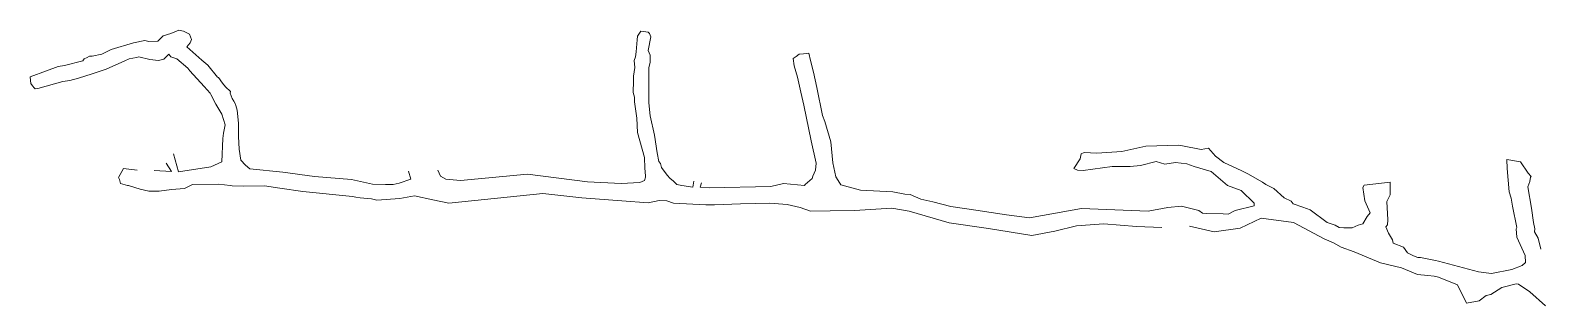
# Model space of a CAD drawing. Header units: millimetres. Extents: x 516773 to 517337, y 4400055 to 4400539.
# Drawn here: x 516773.5 to 517057.5, y 4400457.2 to 4400509 of the extents above; entities that cross this region are included whole.
import ezdxf

# ---------------------------------------------------------------- set-up
doc = ezdxf.new("R2010")
doc.units = ezdxf.units.MM
doc.layers.add('GAL_370', color=18, linetype='Continuous', lineweight=0)
doc.layers.add('SISTEM_MEVCUT2', color=6, linetype='Continuous', lineweight=0)

msp = doc.modelspace()

# ---------------------------------------------------------------- linework, layer by layer
at = {"layer": 'GAL_370', "lineweight": 0}
for p, q in [((516798.49, 4400507.9, 372.8), (516797.46, 4400506.92, 372.8)), ((516798.49, 4400507.9, 372.8), (516797.46, 4400506.92, 372.8)), ((516799.93, 4400508.35, 372.8), (516798.49, 4400507.9, 372.8)), ((516799.93, 4400508.35, 372.8), (516798.49, 4400507.9, 372.8)), ((516801.4, 4400508.97, 372.8), (516799.93, 4400508.35, 372.8)), ((516801.4, 4400508.97, 372.8), (516799.93, 4400508.35, 372.8)), ((516802.31, 4400508.8, 372.8), (516801.4, 4400508.97, 372.8)), ((516802.31, 4400508.8, 372.8), (516801.4, 4400508.97, 372.8)), ((516803.39, 4400508.24, 372.8), (516802.31, 4400508.8, 372.8)), ((516803.39, 4400508.24, 372.8), (516802.31, 4400508.8, 372.8)), ((516803.81, 4400507.22, 372.8), (516803.39, 4400508.24, 372.8)), ((516803.81, 4400507.22, 372.8), (516803.39, 4400508.24, 372.8)), ((516887.64, 4400507.87, 372.15), (516887.61, 4400507.17, 372.15)), ((516887.64, 4400507.87, 372.15), (516887.61, 4400507.17, 372.15)), ((516888.28, 4400508.83, 372.15), (516887.64, 4400507.87, 372.15)), ((516888.28, 4400508.83, 372.15), (516887.64, 4400507.87, 372.15)), ((516888.77, 4400508.76, 372.15), (516888.28, 4400508.83, 372.15)), ((516888.77, 4400508.76, 372.15), (516888.28, 4400508.83, 372.15)), ((516889.7, 4400508.6, 372.15), (516888.77, 4400508.76, 372.15)), ((516889.7, 4400508.6, 372.15), (516888.77, 4400508.76, 372.15)), ((516889.67, 4400505.15, 372.15), (516890.18, 4400507.74, 372.15)), ((516889.67, 4400505.15, 372.15), (516890.18, 4400507.74, 372.15)), ((516889.9, 4400508.38, 372.15), (516889.7, 4400508.6, 372.15)), ((516889.9, 4400508.38, 372.15), (516889.7, 4400508.6, 372.15)), ((516890.18, 4400507.74, 372.15), (516889.9, 4400508.38, 372.15)), ((516890.18, 4400507.74, 372.15), (516889.9, 4400508.38, 372.15)), ((516788.68, 4400505.38, 373.1), (516786.94, 4400504.45, 373.1)), ((516788.68, 4400505.38, 373.1), (516786.94, 4400504.45, 373.1)), ((516792.91, 4400506.62, 372.8), (516788.68, 4400505.38, 373.1)), ((516792.91, 4400506.62, 372.8), (516788.68, 4400505.38, 373.1)), ((516794.99, 4400507.04, 372.8), (516792.91, 4400506.62, 372.8)), ((516794.99, 4400507.04, 372.8), (516792.91, 4400506.62, 372.8)), ((516795.76, 4400506.89, 372.8), (516794.99, 4400507.04, 372.8)), ((516795.76, 4400506.89, 372.8), (516794.99, 4400507.04, 372.8)), ((516797.46, 4400506.92, 372.8), (516795.76, 4400506.89, 372.8)), ((516797.46, 4400506.92, 372.8), (516795.76, 4400506.89, 372.8)), ((516802.93, 4400505.89, 372.8), (516803.53, 4400506.63, 372.8)), ((516802.93, 4400505.89, 372.8), (516803.53, 4400506.63, 372.8)), ((516805.74, 4400503.34, 372.8), (516802.93, 4400505.89, 372.8)), ((516805.74, 4400503.34, 372.8), (516802.93, 4400505.89, 372.8)), ((516803.53, 4400506.63, 372.8), (516803.81, 4400507.22, 372.8)), ((516803.53, 4400506.63, 372.8), (516803.81, 4400507.22, 372.8)), ((516887.45, 4400504.94, 372.15), (516887.28, 4400503.97, 372.15)), ((516887.45, 4400504.94, 372.15), (516887.28, 4400503.97, 372.15)), ((516887.61, 4400507.17, 372.15), (516887.45, 4400504.94, 372.15)), ((516887.61, 4400507.17, 372.15), (516887.45, 4400504.94, 372.15)), ((516890.03, 4400504.27, 372.15), (516889.67, 4400505.15, 372.15)), ((516890.03, 4400504.27, 372.15), (516889.67, 4400505.15, 372.15)), ((516919.89, 4400504.7, 371.5), (516918.91, 4400504.57, 371.5)), ((516919.89, 4400504.7, 371.5), (516918.91, 4400504.57, 371.5)), ((516920.19, 4400503.3, 371.5), (516919.89, 4400504.7, 371.5)), ((516920.19, 4400503.3, 371.5), (516919.89, 4400504.7, 371.5)), ((516778.7, 4400502.17, 373.1), (516776.53, 4400501.35, 373.1)), ((516778.7, 4400502.17, 373.1), (516776.53, 4400501.35, 373.1)), ((516779.88, 4400502.38, 373.1), (516778.7, 4400502.17, 373.1)), ((516779.88, 4400502.38, 373.1), (516778.7, 4400502.17, 373.1)), ((516783.36, 4400503.26, 373.1), (516779.88, 4400502.38, 373.1)), ((516783.36, 4400503.26, 373.1), (516779.88, 4400502.38, 373.1)), ((516783.63, 4400503.62, 373.1), (516783.36, 4400503.26, 373.1)), ((516783.63, 4400503.62, 373.1), (516783.36, 4400503.26, 373.1)), ((516784.18, 4400503.88, 373.1), (516783.63, 4400503.62, 373.1)), ((516784.18, 4400503.88, 373.1), (516783.63, 4400503.62, 373.1)), ((516784.63, 4400504.1, 373.1), (516784.18, 4400503.88, 373.1)), ((516784.63, 4400504.1, 373.1), (516784.18, 4400503.88, 373.1)), ((516785.14, 4400504.11, 373.1), (516784.63, 4400504.1, 373.1)), ((516785.14, 4400504.11, 373.1), (516784.63, 4400504.1, 373.1)), ((516786.94, 4400504.45, 373.1), (516785.14, 4400504.11, 373.1)), ((516786.94, 4400504.45, 373.1), (516785.14, 4400504.11, 373.1)), ((516787.72, 4400501.69, 373.1), (516791.23, 4400503.26, 373.1)), ((516787.72, 4400501.69, 373.1), (516791.23, 4400503.26, 373.1)), ((516791.23, 4400503.26, 373.1), (516792.09, 4400503.58, 373.1)), ((516791.23, 4400503.26, 373.1), (516792.09, 4400503.58, 373.1)), ((516792.09, 4400503.58, 373.1), (516793.43, 4400503.88, 372.8)), ((516792.09, 4400503.58, 373.1), (516793.43, 4400503.88, 372.8)), ((516793.43, 4400503.88, 372.8), (516793.9, 4400503.95, 372.8)), ((516793.43, 4400503.88, 372.8), (516793.9, 4400503.95, 372.8)), ((516793.9, 4400503.95, 372.8), (516795.99, 4400503.48, 372.8)), ((516793.9, 4400503.95, 372.8), (516795.99, 4400503.48, 372.8)), ((516795.99, 4400503.48, 372.8), (516797.58, 4400503.32, 372.8)), ((516795.99, 4400503.48, 372.8), (516797.58, 4400503.32, 372.8)), ((516797.58, 4400503.32, 372.8), (516798.61, 4400503.53, 372.8)), ((516797.58, 4400503.32, 372.8), (516798.61, 4400503.53, 372.8)), ((516798.61, 4400503.53, 372.8), (516799.52, 4400504.5, 372.8)), ((516798.61, 4400503.53, 372.8), (516799.52, 4400504.5, 372.8)), ((516799.52, 4400504.5, 372.8), (516799.92, 4400504, 372.8)), ((516799.52, 4400504.5, 372.8), (516799.92, 4400504, 372.8)), ((516799.92, 4400504, 372.8), (516801.06, 4400503.6, 372.8)), ((516799.92, 4400504, 372.8), (516801.06, 4400503.6, 372.8)), ((516801.06, 4400503.6, 372.8), (516803.13, 4400501.88, 372.8)), ((516801.06, 4400503.6, 372.8), (516803.13, 4400501.88, 372.8)), ((516803.13, 4400501.88, 372.8), (516803.49, 4400501.35, 372.8)), ((516803.13, 4400501.88, 372.8), (516803.49, 4400501.35, 372.8)), ((516806.86, 4400502.39, 372.8), (516805.74, 4400503.34, 372.8)), ((516806.86, 4400502.39, 372.8), (516805.74, 4400503.34, 372.8)), ((516808.66, 4400500.18, 372.5), (516806.86, 4400502.39, 372.8)), ((516808.66, 4400500.18, 372.5), (516806.86, 4400502.39, 372.8)), ((516887.18, 4400501.95, 372.15), (516886.91, 4400500.34, 372.15)), ((516887.18, 4400501.95, 372.15), (516886.91, 4400500.34, 372.15)), ((516887.28, 4400503.97, 372.15), (516887.03, 4400503.32, 372.15)), ((516887.28, 4400503.97, 372.15), (516887.03, 4400503.32, 372.15)), ((516887.03, 4400503.32, 372.15), (516887.18, 4400501.95, 372.15)), ((516887.03, 4400503.32, 372.15), (516887.18, 4400501.95, 372.15)), ((516889.79, 4400502, 372.15), (516890.05, 4400502.91, 372.15)), ((516889.79, 4400502, 372.15), (516890.05, 4400502.91, 372.15)), ((516889.81, 4400500.63, 372.15), (516889.79, 4400502, 372.15)), ((516889.81, 4400500.63, 372.15), (516889.79, 4400502, 372.15)), ((516890.05, 4400502.91, 372.15), (516890.03, 4400504.27, 372.15)), ((516890.05, 4400502.91, 372.15), (516890.03, 4400504.27, 372.15)), ((516917.5, 4400504.06, 371.5), (516916.92, 4400503.68, 371.5)), ((516917.5, 4400504.06, 371.5), (516916.92, 4400503.68, 371.5)), ((516916.92, 4400503.68, 371.5), (516917.13, 4400502.31, 371.5)), ((516916.92, 4400503.68, 371.5), (516917.13, 4400502.31, 371.5)), ((516917.13, 4400502.31, 371.5), (516917.74, 4400500.13, 371.5)), ((516917.13, 4400502.31, 371.5), (516917.74, 4400500.13, 371.5)), ((516918.05, 4400504.47, 371.5), (516917.5, 4400504.06, 371.5)), ((516918.05, 4400504.47, 371.5), (516917.5, 4400504.06, 371.5)), ((516918.91, 4400504.57, 371.5), (516918.05, 4400504.47, 371.5)), ((516918.91, 4400504.57, 371.5), (516918.05, 4400504.47, 371.5)), ((516920.78, 4400501.07, 371.5), (516920.19, 4400503.3, 371.5)), ((516920.78, 4400501.07, 371.5), (516920.19, 4400503.3, 371.5)), ((516776.53, 4400501.35, 373.1), (516773.46, 4400500.21, 373.1)), ((516776.53, 4400501.35, 373.1), (516773.46, 4400500.21, 373.1)), ((516773.46, 4400500.21, 373.1), (516773.53, 4400499.54, 373.1)), ((516773.46, 4400500.21, 373.1), (516773.53, 4400499.54, 373.1)), ((516773.53, 4400499.54, 373.1), (516773.6, 4400498.94, 373.1)), ((516773.53, 4400499.54, 373.1), (516773.6, 4400498.94, 373.1)), ((516774.92, 4400498.01, 373.1), (516779.58, 4400499.37, 373.1)), ((516774.92, 4400498.01, 373.1), (516779.58, 4400499.37, 373.1)), ((516779.58, 4400499.37, 373.1), (516780.89, 4400499.51, 373.1)), ((516779.58, 4400499.37, 373.1), (516780.89, 4400499.51, 373.1)), ((516780.89, 4400499.51, 373.1), (516782.57, 4400499.97, 373.1)), ((516780.89, 4400499.51, 373.1), (516782.57, 4400499.97, 373.1)), ((516782.57, 4400499.97, 373.1), (516785.11, 4400500.79, 373.1)), ((516782.57, 4400499.97, 373.1), (516785.11, 4400500.79, 373.1)), ((516785.11, 4400500.79, 373.1), (516787.72, 4400501.69, 373.1)), ((516785.11, 4400500.79, 373.1), (516787.72, 4400501.69, 373.1)), ((516803.49, 4400501.35, 372.8), (516806.2, 4400498.4, 372.5)), ((516803.49, 4400501.35, 372.8), (516806.2, 4400498.4, 372.5)), ((516808.88, 4400500.09, 372.5), (516808.66, 4400500.18, 372.5)), ((516808.88, 4400500.09, 372.5), (516808.66, 4400500.18, 372.5)), ((516809.6, 4400499.03, 372.5), (516808.88, 4400500.09, 372.5)), ((516809.6, 4400499.03, 372.5), (516808.88, 4400500.09, 372.5)), ((516810.2, 4400498.32, 372.5), (516809.6, 4400499.03, 372.5)), ((516810.2, 4400498.32, 372.5), (516809.6, 4400499.03, 372.5)), ((516886.93, 4400499.5, 372.15), (516886.83, 4400497.29, 372.15)), ((516886.93, 4400499.5, 372.15), (516886.83, 4400497.29, 372.15)), ((516886.91, 4400500.34, 372.15), (516886.93, 4400499.5, 372.15)), ((516886.91, 4400500.34, 372.15), (516886.93, 4400499.5, 372.15)), ((516889.83, 4400500.48, 372.15), (516889.81, 4400500.63, 372.15)), ((516889.83, 4400500.48, 372.15), (516889.81, 4400500.63, 372.15)), ((516889.83, 4400495.36, 372.15), (516889.83, 4400500.48, 372.15)), ((516889.83, 4400495.36, 372.15), (516889.83, 4400500.48, 372.15)), ((516917.74, 4400500.13, 371.5), (516918.36, 4400497.33, 371.5)), ((516917.74, 4400500.13, 371.5), (516918.36, 4400497.33, 371.5)), ((516921.41, 4400498.25, 371.5), (516920.78, 4400501.07, 371.5)), ((516921.41, 4400498.25, 371.5), (516920.78, 4400501.07, 371.5)), ((516773.6, 4400498.94, 373.1), (516773.92, 4400498.51, 373.1)), ((516773.6, 4400498.94, 373.1), (516773.92, 4400498.51, 373.1)), ((516773.92, 4400498.51, 373.1), (516774.22, 4400498.16, 373.1)), ((516773.92, 4400498.51, 373.1), (516774.22, 4400498.16, 373.1)), ((516774.22, 4400498.16, 373.1), (516774.4, 4400497.97, 373.1)), ((516774.22, 4400498.16, 373.1), (516774.4, 4400497.97, 373.1)), ((516774.4, 4400497.97, 373.1), (516774.92, 4400498.01, 373.1)), ((516774.4, 4400497.97, 373.1), (516774.92, 4400498.01, 373.1)), ((516806.2, 4400498.4, 372.5), (516807.3, 4400497.14, 372.5)), ((516806.2, 4400498.4, 372.5), (516807.3, 4400497.14, 372.5)), ((516807.3, 4400497.14, 372.5), (516807.42, 4400496.92, 372.5)), ((516807.3, 4400497.14, 372.5), (516807.42, 4400496.92, 372.5)), ((516807.42, 4400496.92, 372.5), (516808.34, 4400495.11, 372.5)), ((516807.42, 4400496.92, 372.5), (516808.34, 4400495.11, 372.5)), ((516811.15, 4400497.47, 372.5), (516810.2, 4400498.32, 372.5)), ((516811.15, 4400497.47, 372.5), (516810.2, 4400498.32, 372.5)), ((516811.06, 4400497.14, 372.5), (516811.15, 4400497.47, 372.5)), ((516811.06, 4400497.14, 372.5), (516811.15, 4400497.47, 372.5)), ((516811.43, 4400496.18, 372.5), (516811.06, 4400497.14, 372.5)), ((516811.43, 4400496.18, 372.5), (516811.06, 4400497.14, 372.5)), ((516811.78, 4400495.67, 372.5), (516811.43, 4400496.18, 372.5)), ((516811.78, 4400495.67, 372.5), (516811.43, 4400496.18, 372.5)), ((516886.83, 4400497.29, 372.15), (516887.12, 4400496.4, 372.15)), ((516886.83, 4400497.29, 372.15), (516887.12, 4400496.4, 372.15)), ((516887.12, 4400496.4, 372.15), (516887.13, 4400495.5, 372.15)), ((516887.12, 4400496.4, 372.15), (516887.13, 4400495.5, 372.15)), ((516918.36, 4400497.33, 371.5), (516918.96, 4400494.92, 371.5)), ((516918.36, 4400497.33, 371.5), (516918.96, 4400494.92, 371.5)), ((516922.47, 4400492.99, 371.5), (516921.41, 4400498.25, 371.5)), ((516922.47, 4400492.99, 371.5), (516921.41, 4400498.25, 371.5)), ((516808.34, 4400495.11, 372.5), (516809.49, 4400493.21, 372.5)), ((516808.34, 4400495.11, 372.5), (516809.49, 4400493.21, 372.5)), ((516812.04, 4400495.07, 372.5), (516811.78, 4400495.67, 372.5)), ((516812.04, 4400495.07, 372.5), (516811.78, 4400495.67, 372.5)), ((516812.11, 4400494.86, 372.5), (516812.04, 4400495.07, 372.5)), ((516812.11, 4400494.86, 372.5), (516812.04, 4400495.07, 372.5)), ((516812.39, 4400493.95, 372.5), (516812.11, 4400494.86, 372.5)), ((516812.39, 4400493.95, 372.5), (516812.11, 4400494.86, 372.5)), ((516812.61, 4400491.55, 372.5), (516812.39, 4400493.95, 372.5)), ((516812.61, 4400491.55, 372.5), (516812.39, 4400493.95, 372.5)), ((516887.13, 4400495.5, 372.15), (516887.57, 4400492.43, 372.15)), ((516887.13, 4400495.5, 372.15), (516887.57, 4400492.43, 372.15)), ((516890.07, 4400492.91, 372.15), (516889.83, 4400495.36, 372.15)), ((516890.07, 4400492.91, 372.15), (516889.83, 4400495.36, 372.15)), ((516918.96, 4400494.92, 371.5), (516920.36, 4400488.19, 371.25)), ((516918.96, 4400494.92, 371.5), (516920.36, 4400488.19, 371.25)), ((516809.49, 4400493.21, 372.5), (516810.12, 4400491.23, 372.5)), ((516809.49, 4400493.21, 372.5), (516810.12, 4400491.23, 372.5)), ((516810.12, 4400491.23, 372.5), (516809.83, 4400489.62, 372.5)), ((516810.12, 4400491.23, 372.5), (516809.83, 4400489.62, 372.5)), ((516812.63, 4400491.12, 372.5), (516812.61, 4400491.55, 372.5)), ((516812.63, 4400491.12, 372.5), (516812.61, 4400491.55, 372.5)), ((516812.63, 4400489, 372.5), (516812.63, 4400491.12, 372.5)), ((516812.63, 4400489, 372.5), (516812.63, 4400491.12, 372.5)), ((516887.57, 4400492.43, 372.15), (516887.7, 4400489.77, 372.15)), ((516887.57, 4400492.43, 372.15), (516887.7, 4400489.77, 372.15)), ((516890.86, 4400489.28, 372.15), (516890.07, 4400492.91, 372.15)), ((516890.86, 4400489.28, 372.15), (516890.07, 4400492.91, 372.15)), ((516922.91, 4400491.84, 371.5), (516922.47, 4400492.99, 371.5)), ((516922.91, 4400491.84, 371.5), (516922.47, 4400492.99, 371.5)), ((516924.04, 4400488.02, 371.25), (516922.91, 4400491.84, 371.5)), ((516924.04, 4400488.02, 371.25), (516922.91, 4400491.84, 371.5)), ((516809.68, 4400488.66, 372.5), (516809.53, 4400484.27, 372.3)), ((516809.68, 4400488.66, 372.5), (516809.53, 4400484.27, 372.3)), ((516809.83, 4400489.62, 372.5), (516809.68, 4400488.66, 372.5)), ((516809.83, 4400489.62, 372.5), (516809.68, 4400488.66, 372.5)), ((516812.73, 4400486.62, 372.5), (516812.63, 4400489, 372.5)), ((516812.73, 4400486.62, 372.5), (516812.63, 4400489, 372.5)), ((516887.7, 4400489.77, 372.15), (516888.97, 4400485.07, 371.85)), ((516887.7, 4400489.77, 372.15), (516888.97, 4400485.07, 371.85)), ((516891.38, 4400485.97, 371.85), (516890.86, 4400489.28, 372.15)), ((516891.38, 4400485.97, 371.85), (516890.86, 4400489.28, 372.15)), ((516920.36, 4400488.19, 371.25), (516921.26, 4400484.03, 371.25)), ((516920.36, 4400488.19, 371.25), (516921.26, 4400484.03, 371.25)), ((516924.38, 4400484.07, 371.25), (516924.04, 4400488.02, 371.25)), ((516924.38, 4400484.07, 371.25), (516924.04, 4400488.02, 371.25)), ((516801.32, 4400482.37, 372.5), (516800.41, 4400485.73, 377.34)), ((516813.06, 4400484.55, 372.3), (516812.73, 4400486.62, 372.5)), ((516813.06, 4400484.55, 372.3), (516812.73, 4400486.62, 372.5)), ((516888.97, 4400485.07, 371.85), (516889.02, 4400483.04, 371.85)), ((516888.97, 4400485.07, 371.85), (516889.02, 4400483.04, 371.85)), ((516891.69, 4400484.3, 371.85), (516891.38, 4400485.97, 371.85)), ((516891.69, 4400484.3, 371.85), (516891.38, 4400485.97, 371.85)), ((516970.91, 4400484.81, 369.95), (516969.72, 4400483, 369.95)), ((516970.91, 4400484.81, 369.95), (516969.72, 4400483, 369.95)), ((516971.08, 4400485.74, 369.95), (516970.91, 4400484.81, 369.95)), ((516971.08, 4400485.74, 369.95), (516970.91, 4400484.81, 369.95)), ((516971.7, 4400486.04, 369.95), (516971.08, 4400485.74, 369.95)), ((516971.7, 4400486.04, 369.95), (516971.08, 4400485.74, 369.95)), ((516974.03, 4400485.86, 369.95), (516971.7, 4400486.04, 369.95)), ((516974.03, 4400485.86, 369.95), (516971.7, 4400486.04, 369.95)), ((516978.77, 4400486.21, 369.95), (516974.03, 4400485.86, 369.95)), ((516978.77, 4400486.21, 369.95), (516974.03, 4400485.86, 369.95)), ((516983.26, 4400487.18, 369.95), (516978.77, 4400486.21, 369.95)), ((516983.26, 4400487.18, 369.95), (516978.77, 4400486.21, 369.95)), ((516989.4, 4400487.36, 369.95), (516983.26, 4400487.18, 369.95)), ((516989.4, 4400487.36, 369.95), (516983.26, 4400487.18, 369.95)), ((516990.15, 4400487.26, 369.95), (516989.4, 4400487.36, 369.95)), ((516990.15, 4400487.26, 369.95), (516989.4, 4400487.36, 369.95)), ((516993.7, 4400486.6, 369.95), (516990.15, 4400487.26, 369.95)), ((516993.7, 4400486.6, 369.95), (516990.15, 4400487.26, 369.95)), ((516995.06, 4400486.81, 369.95), (516993.7, 4400486.6, 369.95)), ((516995.06, 4400486.81, 369.95), (516993.7, 4400486.6, 369.95)), ((516996.34, 4400485.31, 369.95), (516995.06, 4400486.81, 369.95)), ((516996.34, 4400485.31, 369.95), (516995.06, 4400486.81, 369.95)), ((516997.94, 4400484.15, 369.95), (516996.34, 4400485.31, 369.95)), ((516997.94, 4400484.15, 369.95), (516996.34, 4400485.31, 369.95)), ((516791, 4400483.03, 372.5), (516790.06, 4400481.32, 372.5)), ((516791, 4400483.03, 372.5), (516790.06, 4400481.32, 372.5)), ((516793.59, 4400482.69, 372.5), (516791, 4400483.03, 372.5)), ((516793.59, 4400482.69, 372.5), (516791, 4400483.03, 372.5)), ((516800.01, 4400482.42, 372.5), (516796.79, 4400482.61, 372.5)), ((516800.01, 4400482.42, 372.5), (516799.02, 4400484, 376.52)), ((516807.44, 4400483.34, 372.3), (516801.32, 4400482.37, 372.5)), ((516809.53, 4400484.27, 372.3), (516807.44, 4400483.34, 372.3)), ((516809.53, 4400484.27, 372.3), (516807.44, 4400483.34, 372.3)), ((516813.93, 4400483.64, 372.3), (516813.06, 4400484.55, 372.3)), ((516813.93, 4400483.64, 372.3), (516813.06, 4400484.55, 372.3)), ((516814.75, 4400482.97, 372.3), (516813.93, 4400483.64, 372.3)), ((516814.75, 4400482.97, 372.3), (516813.93, 4400483.64, 372.3)), ((516820.97, 4400482.29, 372.3), (516814.75, 4400482.97, 372.3)), ((516820.97, 4400482.29, 372.3), (516814.75, 4400482.97, 372.3)), ((516826.93, 4400481.52, 372.3), (516820.97, 4400482.29, 372.3)), ((516826.93, 4400481.52, 372.3), (516820.97, 4400482.29, 372.3)), ((516844.61, 4400482.48, 372.37), (516845.07, 4400481, 372.37)), ((516844.61, 4400482.48, 372.37), (516845.07, 4400481, 372.37)), ((516850.6, 4400481.58, 372.37), (516850.11, 4400482.72, 372.37)), ((516866.96, 4400481.96, 372.37), (516854.37, 4400480.78, 372.37)), ((516866.96, 4400481.96, 372.37), (516854.37, 4400480.78, 372.37)), ((516878.28, 4400480.51, 372.37), (516866.96, 4400481.96, 372.37)), ((516878.28, 4400480.51, 372.37), (516866.96, 4400481.96, 372.37)), ((516889.02, 4400483.04, 371.85), (516889.16, 4400481.64, 371.85)), ((516889.02, 4400483.04, 371.85), (516889.16, 4400481.64, 371.85)), ((516891.99, 4400483.97, 371.85), (516891.69, 4400484.3, 371.85)), ((516891.99, 4400483.97, 371.85), (516891.69, 4400484.3, 371.85)), ((516892.17, 4400483.17, 371.85), (516891.99, 4400483.97, 371.85)), ((516892.17, 4400483.17, 371.85), (516891.99, 4400483.97, 371.85)), ((516893.27, 4400481.75, 371.85), (516892.17, 4400483.17, 371.85)), ((516893.27, 4400481.75, 371.85), (516892.17, 4400483.17, 371.85)), ((516921.17, 4400482.66, 371.25), (516920.65, 4400481.59, 371.25)), ((516921.17, 4400482.66, 371.25), (516920.65, 4400481.59, 371.25)), ((516921.26, 4400484.03, 371.25), (516921.17, 4400482.66, 371.25)), ((516921.26, 4400484.03, 371.25), (516921.17, 4400482.66, 371.25)), ((516924.96, 4400481.45, 371.25), (516924.38, 4400484.07, 371.25)), ((516924.96, 4400481.45, 371.25), (516924.38, 4400484.07, 371.25)), ((516969.72, 4400483, 369.95), (516970.4, 4400482.71, 369.95)), ((516969.72, 4400483, 369.95), (516970.4, 4400482.71, 369.95)), ((516970.4, 4400482.71, 369.95), (516971.49, 4400482.6, 369.95)), ((516970.4, 4400482.71, 369.95), (516971.49, 4400482.6, 369.95)), ((516971.49, 4400482.6, 369.95), (516976.96, 4400483.38, 369.95)), ((516971.49, 4400482.6, 369.95), (516976.96, 4400483.38, 369.95)), ((516976.96, 4400483.38, 369.95), (516978.31, 4400483.35, 369.95)), ((516976.96, 4400483.38, 369.95), (516978.31, 4400483.35, 369.95)), ((516978.31, 4400483.35, 369.95), (516980.31, 4400483.4, 369.95)), ((516978.31, 4400483.35, 369.95), (516980.31, 4400483.4, 369.95)), ((516980.31, 4400483.4, 369.95), (516982.27, 4400483.59, 369.95)), ((516980.31, 4400483.4, 369.95), (516982.27, 4400483.59, 369.95)), ((516982.27, 4400483.59, 369.95), (516985.2, 4400484.34, 369.95)), ((516982.27, 4400483.59, 369.95), (516985.2, 4400484.34, 369.95)), ((516985.2, 4400484.34, 369.95), (516986.83, 4400483.84, 369.95)), ((516985.2, 4400484.34, 369.95), (516986.83, 4400483.84, 369.95)), ((516986.83, 4400483.84, 369.95), (516988.82, 4400484.12, 369.95)), ((516986.83, 4400483.84, 369.95), (516988.82, 4400484.12, 369.95)), ((516988.82, 4400484.12, 369.95), (516990.96, 4400483.87, 369.95)), ((516988.82, 4400484.12, 369.95), (516990.96, 4400483.87, 369.95)), ((516990.96, 4400483.87, 369.95), (516992.38, 4400483.41, 369.95)), ((516990.96, 4400483.87, 369.95), (516992.38, 4400483.41, 369.95)), ((516992.38, 4400483.41, 369.95), (516995.57, 4400482.45, 369.95)), ((516992.38, 4400483.41, 369.95), (516995.57, 4400482.45, 369.95)), ((516995.57, 4400482.45, 369.95), (516998.63, 4400479.79, 369.85)), ((516995.57, 4400482.45, 369.95), (516998.63, 4400479.79, 369.85)), ((517001.33, 4400482.54, 369.85), (516997.94, 4400484.15, 369.95)), ((517001.33, 4400482.54, 369.85), (516997.94, 4400484.15, 369.95)), ((517002.42, 4400481.99, 369.85), (517001.33, 4400482.54, 369.85)), ((517002.42, 4400481.99, 369.85), (517001.33, 4400482.54, 369.85)), ((517005.2, 4400480.43, 369.85), (517002.42, 4400481.99, 369.85)), ((517005.2, 4400480.43, 369.85), (517002.42, 4400481.99, 369.85)), ((517053.71, 4400484.24, 369.5), (517051.16, 4400484.71, 369.5)), ((517051.16, 4400484.71, 369.5), (517051.25, 4400483, 369.5)), ((517053.71, 4400484.24, 369.5), (517051.16, 4400484.71, 369.5)), ((517051.16, 4400484.71, 369.5), (517051.25, 4400483, 369.5)), ((517051.25, 4400483, 369.5), (517051.59, 4400478.64, 369.5)), ((517051.25, 4400483, 369.5), (517051.59, 4400478.64, 369.5)), ((517055.18, 4400482.14, 369.5), (517053.71, 4400484.24, 369.5)), ((517055.18, 4400482.14, 369.5), (517053.71, 4400484.24, 369.5)), ((517055.75, 4400481.49, 369.5), (517055.18, 4400482.14, 369.5)), ((517055.75, 4400481.49, 369.5), (517055.18, 4400482.14, 369.5)), ((516790.06, 4400481.32, 372.5), (516790.23, 4400480.91, 372.5)), ((516790.06, 4400481.32, 372.5), (516790.23, 4400480.91, 372.5)), ((516790.23, 4400480.91, 372.5), (516790.42, 4400480.2, 372.5)), ((516790.23, 4400480.91, 372.5), (516790.42, 4400480.2, 372.5)), ((516790.42, 4400480.2, 372.5), (516791.75, 4400479.78, 372.5)), ((516790.42, 4400480.2, 372.5), (516791.75, 4400479.78, 372.5)), ((516791.75, 4400479.78, 372.5), (516791.94, 4400479.8, 372.5)), ((516791.75, 4400479.78, 372.5), (516791.94, 4400479.8, 372.5)), ((516791.94, 4400479.8, 372.5), (516794.14, 4400479.12, 372.5)), ((516791.94, 4400479.8, 372.5), (516794.14, 4400479.12, 372.5)), ((516794.14, 4400479.12, 372.5), (516795.78, 4400478.75, 372.5)), ((516794.14, 4400479.12, 372.5), (516795.78, 4400478.75, 372.5)), ((516800.03, 4400479.05, 372.5), (516802.46, 4400479.26, 372.5)), ((516800.03, 4400479.05, 372.5), (516802.46, 4400479.26, 372.5)), ((516802.46, 4400479.26, 372.5), (516803.99, 4400479.99, 372.5)), ((516802.46, 4400479.26, 372.5), (516803.99, 4400479.99, 372.5)), ((516803.99, 4400479.99, 372.5), (516808.94, 4400480.03, 372.3)), ((516803.99, 4400479.99, 372.5), (516808.94, 4400480.03, 372.3)), ((516808.94, 4400480.03, 372.3), (516811.09, 4400479.8, 372.3)), ((516808.94, 4400480.03, 372.3), (516811.09, 4400479.8, 372.3)), ((516811.09, 4400479.8, 372.3), (516811.42, 4400479.72, 372.3)), ((516811.09, 4400479.8, 372.3), (516811.42, 4400479.72, 372.3)), ((516811.42, 4400479.72, 372.3), (516813.66, 4400479.69, 372.3)), ((516811.42, 4400479.72, 372.3), (516813.66, 4400479.69, 372.3)), ((516813.66, 4400479.69, 372.3), (516817.53, 4400479.75, 372.3)), ((516813.66, 4400479.69, 372.3), (516817.53, 4400479.75, 372.3)), ((516817.53, 4400479.75, 372.3), (516820.42, 4400479.3, 372.3)), ((516817.53, 4400479.75, 372.3), (516820.42, 4400479.3, 372.3)), ((516820.42, 4400479.3, 372.3), (516824.76, 4400478.66, 372.3)), ((516820.42, 4400479.3, 372.3), (516824.76, 4400478.66, 372.3)), ((516833.88, 4400480.93, 372.3), (516826.93, 4400481.52, 372.3)), ((516833.88, 4400480.93, 372.3), (516826.93, 4400481.52, 372.3)), ((516837.83, 4400480.05, 372.3), (516833.88, 4400480.93, 372.3)), ((516837.83, 4400480.05, 372.3), (516833.88, 4400480.93, 372.3)), ((516840.29, 4400479.98, 372.3), (516837.83, 4400480.05, 372.3)), ((516840.29, 4400479.98, 372.3), (516837.83, 4400480.05, 372.3)), ((516841.74, 4400479.98, 372.3), (516840.29, 4400479.98, 372.3)), ((516841.74, 4400479.98, 372.3), (516840.29, 4400479.98, 372.3)), ((516842.83, 4400480.23, 372.3), (516841.74, 4400479.98, 372.3)), ((516842.83, 4400480.23, 372.3), (516841.74, 4400479.98, 372.3)), ((516845.07, 4400481, 372.37), (516842.83, 4400480.23, 372.3)), ((516845.07, 4400481, 372.37), (516842.83, 4400480.23, 372.3)), ((516851.6, 4400481.01, 372.37), (516850.6, 4400481.58, 372.37)), ((516851.6, 4400481.01, 372.37), (516850.6, 4400481.58, 372.37)), ((516854.37, 4400480.78, 372.37), (516851.6, 4400481.01, 372.37)), ((516854.37, 4400480.78, 372.37), (516851.6, 4400481.01, 372.37)), ((516884.62, 4400480.2, 372.37), (516878.28, 4400480.51, 372.37)), ((516884.62, 4400480.2, 372.37), (516878.28, 4400480.51, 372.37)), ((516888.11, 4400480.37, 371.85), (516884.62, 4400480.2, 372.37)), ((516888.11, 4400480.37, 371.85), (516884.62, 4400480.2, 372.37)), ((516889, 4400480.76, 371.85), (516888.11, 4400480.37, 371.85)), ((516889, 4400480.76, 371.85), (516888.11, 4400480.37, 371.85)), ((516889.19, 4400481.36, 371.85), (516889, 4400480.76, 371.85)), ((516889.19, 4400481.36, 371.85), (516889, 4400480.76, 371.85)), ((516889.16, 4400481.64, 371.85), (516889.19, 4400481.36, 371.85)), ((516889.16, 4400481.64, 371.85), (516889.19, 4400481.36, 371.85)), ((516893.84, 4400481.12, 371.85), (516893.27, 4400481.75, 371.85)), ((516893.84, 4400481.12, 371.85), (516893.27, 4400481.75, 371.85)), ((516894.39, 4400480.69, 371.85), (516893.84, 4400481.12, 371.85)), ((516894.39, 4400480.69, 371.85), (516893.84, 4400481.12, 371.85)), ((516895.09, 4400479.99, 371.85), (516894.39, 4400480.69, 371.85)), ((516895.09, 4400479.99, 371.85), (516894.39, 4400480.69, 371.85)), ((516896.01, 4400479.83, 371.85), (516895.09, 4400479.99, 371.85)), ((516896.01, 4400479.83, 371.85), (516895.09, 4400479.99, 371.85)), ((516896.01, 4400479.83, 371.85), (516898.06, 4400479.47, 371.85)), ((516898.06, 4400479.47, 371.85), (516898.24, 4400480.61, 374.96)), ((516899.47, 4400479.48, 373.83), (516899.73, 4400480.33, 375.03)), ((516901.15, 4400479.37, 371.85), (516899.47, 4400479.48, 373.83)), ((516912.74, 4400479.6, 371.25), (516901.15, 4400479.37, 371.85)), ((516912.74, 4400479.6, 371.25), (516901.15, 4400479.37, 371.85)), ((516915.15, 4400480.16, 371.25), (516912.74, 4400479.6, 371.25)), ((516915.15, 4400480.16, 371.25), (516912.74, 4400479.6, 371.25)), ((516919.08, 4400479.84, 371.25), (516915.15, 4400480.16, 371.25)), ((516919.08, 4400479.84, 371.25), (516915.15, 4400480.16, 371.25)), ((516919.23, 4400479.98, 371.25), (516919.08, 4400479.84, 371.25)), ((516919.23, 4400479.98, 371.25), (516919.08, 4400479.84, 371.25)), ((516920.11, 4400480.76, 371.25), (516919.23, 4400479.98, 371.25)), ((516920.11, 4400480.76, 371.25), (516919.23, 4400479.98, 371.25)), ((516920.53, 4400481.14, 371.25), (516920.11, 4400480.76, 371.25)), ((516920.53, 4400481.14, 371.25), (516920.11, 4400480.76, 371.25)), ((516920.65, 4400481.59, 371.25), (516920.53, 4400481.14, 371.25)), ((516920.65, 4400481.59, 371.25), (516920.53, 4400481.14, 371.25)), ((516925.69, 4400480.26, 371.25), (516924.96, 4400481.45, 371.25)), ((516925.69, 4400480.26, 371.25), (516924.96, 4400481.45, 371.25)), ((516925.88, 4400479.96, 371.25), (516925.69, 4400480.26, 371.25)), ((516925.88, 4400479.96, 371.25), (516925.69, 4400480.26, 371.25)), ((516925.9, 4400479.93, 371.25), (516925.88, 4400479.96, 371.25)), ((516925.9, 4400479.93, 371.25), (516925.88, 4400479.96, 371.25)), ((516928.92, 4400479.14, 371.25), (516925.9, 4400479.93, 371.25)), ((516928.92, 4400479.14, 371.25), (516925.9, 4400479.93, 371.25)), ((516929.62, 4400478.96, 371.25), (516928.92, 4400479.14, 371.25)), ((516929.62, 4400478.96, 371.25), (516928.92, 4400479.14, 371.25)), ((516998.63, 4400479.79, 369.85), (517001.21, 4400478.88, 369.85)), ((516998.63, 4400479.79, 369.85), (517001.21, 4400478.88, 369.85)), ((517005.82, 4400479.98, 369.85), (517005.2, 4400480.43, 369.85)), ((517005.82, 4400479.98, 369.85), (517005.2, 4400480.43, 369.85)), ((517007.32, 4400479.24, 369.85), (517005.82, 4400479.98, 369.85)), ((517007.32, 4400479.24, 369.85), (517005.82, 4400479.98, 369.85)), ((517055.09, 4400479.58, 369.5), (517055.5, 4400480.57, 369.5)), ((517055.09, 4400479.58, 369.5), (517055.5, 4400480.57, 369.5)), ((517055.81, 4400475.53, 369.5), (517055.09, 4400479.58, 369.5)), ((517055.81, 4400475.53, 369.5), (517055.09, 4400479.58, 369.5)), ((517055.5, 4400480.57, 369.5), (517055.6, 4400481.4, 369.5)), ((517055.5, 4400480.57, 369.5), (517055.6, 4400481.4, 369.5)), ((517055.6, 4400481.4, 369.5), (517055.75, 4400481.49, 369.5)), ((517055.6, 4400481.4, 369.5), (517055.75, 4400481.49, 369.5)), ((516795.78, 4400478.75, 372.5), (516796.42, 4400478.74, 372.5)), ((516795.78, 4400478.75, 372.5), (516796.42, 4400478.74, 372.5)), ((516796.42, 4400478.74, 372.5), (516797.74, 4400478.77, 372.5)), ((516796.42, 4400478.74, 372.5), (516797.74, 4400478.77, 372.5)), ((516797.74, 4400478.77, 372.5), (516800.03, 4400479.05, 372.5)), ((516797.74, 4400478.77, 372.5), (516800.03, 4400479.05, 372.5)), ((516824.76, 4400478.66, 372.3), (516834.07, 4400477.76, 372.3)), ((516824.76, 4400478.66, 372.3), (516834.07, 4400477.76, 372.3)), ((516834.07, 4400477.76, 372.3), (516834.69, 4400477.59, 372.3)), ((516834.07, 4400477.76, 372.3), (516834.69, 4400477.59, 372.3)), ((516834.69, 4400477.59, 372.3), (516835.52, 4400477.47, 372.3)), ((516834.69, 4400477.59, 372.3), (516835.52, 4400477.47, 372.3)), ((516835.52, 4400477.47, 372.3), (516837.65, 4400477.31, 372.3)), ((516835.52, 4400477.47, 372.3), (516837.65, 4400477.31, 372.3)), ((516837.65, 4400477.31, 372.3), (516838.62, 4400477.08, 372.3)), ((516837.65, 4400477.31, 372.3), (516838.62, 4400477.08, 372.3)), ((516838.62, 4400477.08, 372.3), (516842.95, 4400477.39, 372.3)), ((516838.62, 4400477.08, 372.3), (516842.95, 4400477.39, 372.3)), ((516842.95, 4400477.39, 372.3), (516845.73, 4400477.86, 372.37)), ((516842.95, 4400477.39, 372.3), (516845.73, 4400477.86, 372.37)), ((516845.73, 4400477.86, 372.37), (516849.15, 4400477.11, 372.37)), ((516845.73, 4400477.86, 372.37), (516849.15, 4400477.11, 372.37)), ((516849.15, 4400477.11, 372.37), (516852.19, 4400476.47, 372.37)), ((516849.15, 4400477.11, 372.37), (516852.19, 4400476.47, 372.37)), ((516852.19, 4400476.47, 372.37), (516869.85, 4400478.33, 372.37)), ((516852.19, 4400476.47, 372.37), (516869.85, 4400478.33, 372.37)), ((516869.85, 4400478.33, 372.37), (516877.19, 4400477.51, 372.37)), ((516869.85, 4400478.33, 372.37), (516877.19, 4400477.51, 372.37)), ((516877.19, 4400477.51, 372.37), (516884.7, 4400476.93, 372.37)), ((516877.19, 4400477.51, 372.37), (516884.7, 4400476.93, 372.37)), ((516884.7, 4400476.93, 372.37), (516889.67, 4400476.56, 371.85)), ((516884.7, 4400476.93, 372.37), (516889.67, 4400476.56, 371.85)), ((516889.67, 4400476.56, 371.85), (516891.75, 4400476.97, 371.85)), ((516889.67, 4400476.56, 371.85), (516891.75, 4400476.97, 371.85)), ((516891.75, 4400476.97, 371.85), (516893.18, 4400476.9, 371.85)), ((516891.75, 4400476.97, 371.85), (516893.18, 4400476.9, 371.85)), ((516893.18, 4400476.9, 371.85), (516894.47, 4400476.49, 371.85)), ((516893.18, 4400476.9, 371.85), (516894.47, 4400476.49, 371.85)), ((516894.47, 4400476.49, 371.85), (516900.49, 4400476.19, 371.85)), ((516894.47, 4400476.49, 371.85), (516900.49, 4400476.19, 371.85)), ((516902.18, 4400476.16, 371.85), (516907.04, 4400476.39, 371.85)), ((516902.18, 4400476.16, 371.85), (516907.04, 4400476.39, 371.85)), ((516907.04, 4400476.39, 371.85), (516912.54, 4400476.52, 371.25)), ((516907.04, 4400476.39, 371.85), (516912.54, 4400476.52, 371.25)), ((516912.54, 4400476.52, 371.25), (516915.81, 4400476.26, 371.25)), ((516912.54, 4400476.52, 371.25), (516915.81, 4400476.26, 371.25)), ((516915.81, 4400476.26, 371.25), (516918.27, 4400475.69, 371.25)), ((516915.81, 4400476.26, 371.25), (516918.27, 4400475.69, 371.25)), ((516935.69, 4400478.64, 370.9), (516929.62, 4400478.96, 371.25)), ((516935.69, 4400478.64, 370.9), (516929.62, 4400478.96, 371.25)), ((516937.95, 4400478.2, 370.9), (516935.69, 4400478.64, 370.9)), ((516937.95, 4400478.2, 370.9), (516935.69, 4400478.64, 370.9)), ((516938.93, 4400478.12, 370.9), (516937.95, 4400478.2, 370.9)), ((516938.93, 4400478.12, 370.9), (516937.95, 4400478.2, 370.9)), ((516940.95, 4400477.27, 370.9), (516938.93, 4400478.12, 370.9)), ((516940.95, 4400477.27, 370.9), (516938.93, 4400478.12, 370.9)), ((516943.19, 4400476.73, 370.9), (516940.95, 4400477.27, 370.9)), ((516943.19, 4400476.73, 370.9), (516940.95, 4400477.27, 370.9)), ((516946.57, 4400475.85, 370.9), (516943.19, 4400476.73, 370.9)), ((516946.57, 4400475.85, 370.9), (516943.19, 4400476.73, 370.9)), ((517001.21, 4400478.88, 369.85), (517003.61, 4400476.52, 369.85)), ((517001.21, 4400478.88, 369.85), (517003.61, 4400476.52, 369.85)), ((517003.61, 4400476.52, 369.85), (517003.61, 4400475.99, 369.85)), ((517003.61, 4400476.52, 369.85), (517003.61, 4400475.99, 369.85)), ((517051.59, 4400478.64, 369.5), (517051.97, 4400477.45, 369.5)), ((517051.59, 4400478.64, 369.5), (517051.97, 4400477.45, 369.5)), ((517051.97, 4400477.45, 369.5), (517052.22, 4400475.9, 369.5)), ((517051.97, 4400477.45, 369.5), (517052.22, 4400475.9, 369.5)), ((516900.49, 4400476.19, 371.85), (516902.18, 4400476.16, 371.85)), ((516900.49, 4400476.19, 371.85), (516902.18, 4400476.16, 371.85)), ((516918.27, 4400475.69, 371.25), (516920.19, 4400475.01, 371.25)), ((516918.27, 4400475.69, 371.25), (516920.19, 4400475.01, 371.25)), ((516920.19, 4400475.01, 371.25), (516923.9, 4400475.03, 371.25)), ((516920.19, 4400475.01, 371.25), (516923.9, 4400475.03, 371.25)), ((516923.9, 4400475.03, 371.25), (516928.5, 4400475.11, 371.25)), ((516923.9, 4400475.03, 371.25), (516928.5, 4400475.11, 371.25)), ((516928.5, 4400475.11, 371.25), (516935.51, 4400475.54, 370.9)), ((516928.5, 4400475.11, 371.25), (516935.51, 4400475.54, 370.9)), ((516935.51, 4400475.54, 370.9), (516938.74, 4400475, 370.9)), ((516935.51, 4400475.54, 370.9), (516938.74, 4400475, 370.9)), ((516938.74, 4400475, 370.9), (516946.28, 4400472.77, 370.9)), ((516938.74, 4400475, 370.9), (516946.28, 4400472.77, 370.9)), ((516951.29, 4400475.17, 370.75), (516946.57, 4400475.85, 370.9)), ((516951.29, 4400475.17, 370.75), (516946.57, 4400475.85, 370.9)), ((516957.05, 4400474.29, 370.75), (516951.29, 4400475.17, 370.75)), ((516957.05, 4400474.29, 370.75), (516951.29, 4400475.17, 370.75)), ((516961.42, 4400473.73, 370.75), (516957.05, 4400474.29, 370.75)), ((516961.42, 4400473.73, 370.75), (516957.05, 4400474.29, 370.75)), ((516971.16, 4400475.52, 370.5), (516961.42, 4400473.73, 370.75)), ((516971.16, 4400475.52, 370.5), (516961.42, 4400473.73, 370.75)), ((516983.69, 4400474.97, 369.95), (516971.16, 4400475.52, 370.5)), ((516983.69, 4400474.97, 369.95), (516971.16, 4400475.52, 370.5)), ((516987.38, 4400475.68, 369.95), (516983.69, 4400474.97, 369.95)), ((516987.38, 4400475.68, 369.95), (516983.69, 4400474.97, 369.95)), ((516989.97, 4400475.95, 369.95), (516987.38, 4400475.68, 369.95)), ((516989.97, 4400475.95, 369.95), (516987.38, 4400475.68, 369.95)), ((516993.23, 4400475.09, 369.95), (516989.97, 4400475.95, 369.95)), ((516993.23, 4400475.09, 369.95), (516989.97, 4400475.95, 369.95)), ((516993.95, 4400474.62, 369.95), (516993.23, 4400475.09, 369.95)), ((516993.95, 4400474.62, 369.95), (516993.23, 4400475.09, 369.95)), ((516994.75, 4400474.57, 369.95), (516993.95, 4400474.62, 369.95)), ((516994.75, 4400474.57, 369.95), (516993.95, 4400474.62, 369.95)), ((516997.8, 4400474.49, 369.95), (516994.75, 4400474.57, 369.95)), ((516997.8, 4400474.49, 369.95), (516994.75, 4400474.57, 369.95)), ((516998.76, 4400474.44, 369.95), (516997.8, 4400474.49, 369.95)), ((516998.76, 4400474.44, 369.95), (516997.8, 4400474.49, 369.95)), ((517000.07, 4400475.11, 369.95), (516998.76, 4400474.44, 369.95)), ((517000.07, 4400475.11, 369.95), (516998.76, 4400474.44, 369.95)), ((517003.61, 4400475.99, 369.85), (517000.07, 4400475.11, 369.95)), ((517003.61, 4400475.99, 369.85), (517000.07, 4400475.11, 369.95)), ((517000.99, 4400471.82, 369.95), (517004.97, 4400473.69, 369.85)), ((517000.99, 4400471.82, 369.95), (517004.97, 4400473.69, 369.85)), ((517052.22, 4400475.9, 369.5), (517053.06, 4400471.92, 369.5)), ((517052.22, 4400475.9, 369.5), (517053.06, 4400471.92, 369.5)), ((517056.17, 4400472.86, 369.5), (517055.81, 4400475.53, 369.5)), ((517056.17, 4400472.86, 369.5), (517055.81, 4400475.53, 369.5)), ((516946.28, 4400472.77, 370.9), (516953.68, 4400471.76, 370.75)), ((516946.28, 4400472.77, 370.9), (516953.68, 4400471.76, 370.75)), ((516953.68, 4400471.76, 370.75), (516961.8, 4400470.4, 370.75)), ((516953.68, 4400471.76, 370.75), (516961.8, 4400470.4, 370.75)), ((516961.8, 4400470.4, 370.75), (516966.16, 4400471.22, 370.75)), ((516961.8, 4400470.4, 370.75), (516966.16, 4400471.22, 370.75)), ((516966.16, 4400471.22, 370.75), (516970.22, 4400472.24, 370.5)), ((516966.16, 4400471.22, 370.75), (516970.22, 4400472.24, 370.5)), ((516970.22, 4400472.24, 370.5), (516975.37, 4400472.58, 370.5)), ((516970.22, 4400472.24, 370.5), (516975.37, 4400472.58, 370.5)), ((516975.37, 4400472.58, 370.5), (516981.52, 4400472.11, 369.95)), ((516975.37, 4400472.58, 370.5), (516981.52, 4400472.11, 369.95)), ((516981.52, 4400472.11, 369.95), (516986.29, 4400471.95, 369.95)), ((516981.52, 4400472.11, 369.95), (516986.29, 4400471.95, 369.95)), ((516991.46, 4400472.14, 369.95), (516996.1, 4400471.1, 369.95)), ((516991.46, 4400472.14, 369.95), (516996.1, 4400471.1, 369.95)), ((516996.1, 4400471.1, 369.95), (517000.99, 4400471.82, 369.95)), ((516996.1, 4400471.1, 369.95), (517000.99, 4400471.82, 369.95)), ((517053.06, 4400471.92, 369.5), (517052.92, 4400471.65, 369.5)), ((517053.06, 4400471.92, 369.5), (517052.92, 4400471.65, 369.5)), ((517052.92, 4400471.65, 369.5), (517053.06, 4400470.11, 369.5)), ((517052.92, 4400471.65, 369.5), (517053.06, 4400470.11, 369.5)), ((517056.43, 4400471.7, 369.5), (517056.17, 4400472.86, 369.5)), ((517056.43, 4400471.7, 369.5), (517056.17, 4400472.86, 369.5)), ((517056.36, 4400471.12, 369.5), (517056.43, 4400471.7, 369.5)), ((517056.36, 4400471.12, 369.5), (517056.43, 4400471.7, 369.5)), ((517057.03, 4400469.94, 369.5), (517056.36, 4400471.12, 369.5)), ((517057.03, 4400469.94, 369.5), (517056.36, 4400471.12, 369.5)), ((517053.06, 4400470.11, 369.5), (517054.63, 4400466.67, 369.5)), ((517053.06, 4400470.11, 369.5), (517054.63, 4400466.67, 369.5)), ((517057.54, 4400467.85, 369.5), (517057.03, 4400469.94, 369.5)), ((517057.54, 4400467.85, 369.5), (517057.03, 4400469.94, 369.5))]:
    msp.add_line(p, q, dxfattribs=at)
at = {"layer": 'SISTEM_MEVCUT2', "lineweight": 0}
for p, q in [((517009.28, 4400477.51, 369.85), (517007.32, 4400479.24, 369.85)), ((517009.28, 4400477.51, 369.85), (517007.32, 4400479.24, 369.85)), ((517024.31, 4400479.85, 369.7), (517024.1, 4400479.41, 369.7)), ((517024.31, 4400479.85, 369.7), (517024.1, 4400479.41, 369.7)), ((517024.1, 4400479.41, 369.7), (517024.48, 4400476.95, 369.7)), ((517024.1, 4400479.41, 369.7), (517024.48, 4400476.95, 369.7)), ((517029.21, 4400480.42, 369.7), (517024.31, 4400479.85, 369.7)), ((517029.21, 4400480.42, 369.7), (517024.31, 4400479.85, 369.7)), ((517029.24, 4400478.03, 369.7), (517029.21, 4400480.42, 369.7)), ((517029.24, 4400478.03, 369.7), (517029.21, 4400480.42, 369.7)), ((517010.62, 4400476.84, 369.85), (517009.28, 4400477.51, 369.85)), ((517010.62, 4400476.84, 369.85), (517009.28, 4400477.51, 369.85)), ((517011, 4400476.34, 369.85), (517010.62, 4400476.84, 369.85)), ((517011, 4400476.34, 369.85), (517010.62, 4400476.84, 369.85)), ((517012.82, 4400475.77, 369.85), (517011, 4400476.34, 369.85)), ((517012.82, 4400475.77, 369.85), (517011, 4400476.34, 369.85)), ((517024.48, 4400476.95, 369.7), (517025.43, 4400474.65, 369.7)), ((517024.48, 4400476.95, 369.7), (517025.43, 4400474.65, 369.7)), ((517028.6, 4400476.78, 369.7), (517029.24, 4400478.03, 369.7)), ((517028.6, 4400476.78, 369.7), (517029.24, 4400478.03, 369.7)), ((517028.78, 4400473.38, 369.7), (517028.6, 4400476.78, 369.7)), ((517028.78, 4400473.38, 369.7), (517028.6, 4400476.78, 369.7)), ((517004.97, 4400473.69, 369.85), (517011.02, 4400472.84, 369.85)), ((517004.97, 4400473.69, 369.85), (517011.02, 4400472.84, 369.85)), ((517014.16, 4400475.25, 369.85), (517012.82, 4400475.77, 369.85)), ((517014.16, 4400475.25, 369.85), (517012.82, 4400475.77, 369.85)), ((517017.39, 4400472.87, 369.7), (517014.16, 4400475.25, 369.85)), ((517017.39, 4400472.87, 369.7), (517014.16, 4400475.25, 369.85)), ((517024.91, 4400473.96, 369.7), (517024.05, 4400472.63, 369.7)), ((517024.91, 4400473.96, 369.7), (517024.05, 4400472.63, 369.7)), ((517025.43, 4400474.65, 369.7), (517024.91, 4400473.96, 369.7)), ((517025.43, 4400474.65, 369.7), (517024.91, 4400473.96, 369.7)), ((517011.02, 4400472.84, 369.85), (517016.81, 4400469.82, 369.7)), ((517011.02, 4400472.84, 369.85), (517016.81, 4400469.82, 369.7)), ((517018.87, 4400472.38, 369.7), (517017.39, 4400472.87, 369.7)), ((517018.87, 4400472.38, 369.7), (517017.39, 4400472.87, 369.7)), ((517019.64, 4400471.95, 369.7), (517018.87, 4400472.38, 369.7)), ((517019.64, 4400471.95, 369.7), (517018.87, 4400472.38, 369.7)), ((517020.51, 4400471.83, 369.7), (517019.64, 4400471.95, 369.7)), ((517020.51, 4400471.83, 369.7), (517019.64, 4400471.95, 369.7)), ((517022.09, 4400471.83, 369.7), (517020.51, 4400471.83, 369.7)), ((517022.09, 4400471.83, 369.7), (517020.51, 4400471.83, 369.7)), ((517023.23, 4400472.37, 369.7), (517022.09, 4400471.83, 369.7)), ((517023.23, 4400472.37, 369.7), (517022.09, 4400471.83, 369.7)), ((517024.05, 4400472.63, 369.7), (517023.23, 4400472.37, 369.7)), ((517024.05, 4400472.63, 369.7), (517023.23, 4400472.37, 369.7)), ((517028.41, 4400472.02, 369.7), (517028.74, 4400472.44, 369.7)), ((517028.41, 4400472.02, 369.7), (517028.74, 4400472.44, 369.7)), ((517028.9, 4400470.85, 369.7), (517028.41, 4400472.02, 369.7)), ((517028.9, 4400470.85, 369.7), (517028.41, 4400472.02, 369.7)), ((517028.74, 4400472.44, 369.7), (517028.78, 4400473.38, 369.7)), ((517028.74, 4400472.44, 369.7), (517028.78, 4400473.38, 369.7)), ((517029.68, 4400469.61, 369.7), (517028.9, 4400470.85, 369.7)), ((517029.68, 4400469.61, 369.7), (517028.9, 4400470.85, 369.7)), ((517016.81, 4400469.82, 369.7), (517018.54, 4400469.05, 369.7)), ((517016.81, 4400469.82, 369.7), (517018.54, 4400469.05, 369.7)), ((517018.54, 4400469.05, 369.7), (517019.98, 4400468.2, 369.7)), ((517018.54, 4400469.05, 369.7), (517019.98, 4400468.2, 369.7)), ((517019.98, 4400468.2, 369.7), (517022.46, 4400467.36, 369.7)), ((517019.98, 4400468.2, 369.7), (517022.46, 4400467.36, 369.7)), ((517029.8, 4400468.99, 369.7), (517029.68, 4400469.61, 369.7)), ((517029.8, 4400468.99, 369.7), (517029.68, 4400469.61, 369.7)), ((517031.73, 4400468.24, 369.7), (517029.8, 4400468.99, 369.7)), ((517031.73, 4400468.24, 369.7), (517029.8, 4400468.99, 369.7)), ((517032.45, 4400467.17, 369.7), (517031.73, 4400468.24, 369.7)), ((517032.45, 4400467.17, 369.7), (517031.73, 4400468.24, 369.7)), ((517022.46, 4400467.36, 369.7), (517027.38, 4400465.28, 369.7)), ((517022.46, 4400467.36, 369.7), (517027.38, 4400465.28, 369.7)), ((517027.38, 4400465.28, 369.7), (517031.33, 4400464.36, 369.7)), ((517027.38, 4400465.28, 369.7), (517031.33, 4400464.36, 369.7)), ((517033.61, 4400466.61, 369.7), (517032.45, 4400467.17, 369.7)), ((517033.61, 4400466.61, 369.7), (517032.45, 4400467.17, 369.7)), ((517034.42, 4400466.27, 369.7), (517033.61, 4400466.61, 369.7)), ((517034.42, 4400466.27, 369.7), (517033.61, 4400466.61, 369.7)), ((517034.92, 4400466.28, 369.7), (517034.42, 4400466.27, 369.7)), ((517034.92, 4400466.28, 369.7), (517034.42, 4400466.27, 369.7)), ((517037.77, 4400465.71, 369.7), (517034.92, 4400466.28, 369.7)), ((517037.77, 4400465.71, 369.7), (517034.92, 4400466.28, 369.7)), ((517038.3, 4400465.6, 369.7), (517037.77, 4400465.71, 369.7)), ((517038.3, 4400465.6, 369.7), (517037.77, 4400465.71, 369.7)), ((517045.84, 4400463.57, 369.5), (517038.3, 4400465.6, 369.7)), ((517045.84, 4400463.57, 369.5), (517038.3, 4400465.6, 369.7)), ((517054.65, 4400465.36, 369.5), (517054.01, 4400464.8, 369.5)), ((517054.65, 4400465.36, 369.5), (517054.01, 4400464.8, 369.5)), ((517054.63, 4400466.67, 369.5), (517054.65, 4400465.36, 369.5)), ((517054.63, 4400466.67, 369.5), (517054.65, 4400465.36, 369.5)), ((517031.33, 4400464.36, 369.7), (517034.38, 4400463.09, 369.7)), ((517031.33, 4400464.36, 369.7), (517034.38, 4400463.09, 369.7)), ((517034.38, 4400463.09, 369.7), (517036.33, 4400462.91, 369.7)), ((517034.38, 4400463.09, 369.7), (517036.33, 4400462.91, 369.7)), ((517036.33, 4400462.91, 369.7), (517037.47, 4400462.8, 369.7)), ((517036.33, 4400462.91, 369.7), (517037.47, 4400462.8, 369.7)), ((517037.47, 4400462.8, 369.7), (517038.28, 4400462.57, 369.7)), ((517037.47, 4400462.8, 369.7), (517038.28, 4400462.57, 369.7)), ((517038.28, 4400462.57, 369.7), (517041.89, 4400461.18, 369.5)), ((517038.28, 4400462.57, 369.7), (517041.89, 4400461.18, 369.5)), ((517048.26, 4400463.29, 369.5), (517045.84, 4400463.57, 369.5)), ((517048.26, 4400463.29, 369.5), (517045.84, 4400463.57, 369.5)), ((517052.09, 4400464.04, 369.5), (517048.26, 4400463.29, 369.5)), ((517052.09, 4400464.04, 369.5), (517048.26, 4400463.29, 369.5)), ((517054.01, 4400464.8, 369.5), (517052.09, 4400464.04, 369.5)), ((517054.01, 4400464.8, 369.5), (517052.09, 4400464.04, 369.5)), ((517041.89, 4400461.18, 369.5), (517043.57, 4400457.69, 369.5)), ((517041.89, 4400461.18, 369.5), (517043.57, 4400457.69, 369.5)), ((517047.28, 4400459.12, 369.5), (517048.12, 4400459.34, 369.5)), ((517047.28, 4400459.12, 369.5), (517048.12, 4400459.34, 369.5)), ((517048.12, 4400459.34, 369.5), (517050.21, 4400460.62, 369.5)), ((517048.12, 4400459.34, 369.5), (517050.21, 4400460.62, 369.5)), ((517050.21, 4400460.62, 369.5), (517052.92, 4400461.33, 369.5)), ((517050.21, 4400460.62, 369.5), (517052.92, 4400461.33, 369.5)), ((517052.92, 4400461.33, 369.5), (517053.33, 4400461.3, 369.5)), ((517052.92, 4400461.33, 369.5), (517053.33, 4400461.3, 369.5)), ((517053.33, 4400461.3, 369.5), (517055.48, 4400459.84, 369.5)), ((517053.33, 4400461.3, 369.5), (517055.48, 4400459.84, 369.5)), ((517055.48, 4400459.84, 369.5), (517058.46, 4400457.22, 369)), ((517055.48, 4400459.84, 369.5), (517058.46, 4400457.22, 369)), ((517043.57, 4400457.69, 369.5), (517045.97, 4400458.12, 369.5)), ((517043.57, 4400457.69, 369.5), (517045.97, 4400458.12, 369.5)), ((517045.97, 4400458.12, 369.5), (517047.28, 4400459.12, 369.5)), ((517045.97, 4400458.12, 369.5), (517047.28, 4400459.12, 369.5))]:
    msp.add_line(p, q, dxfattribs=at)

doc.saveas('drawing.dxf')
